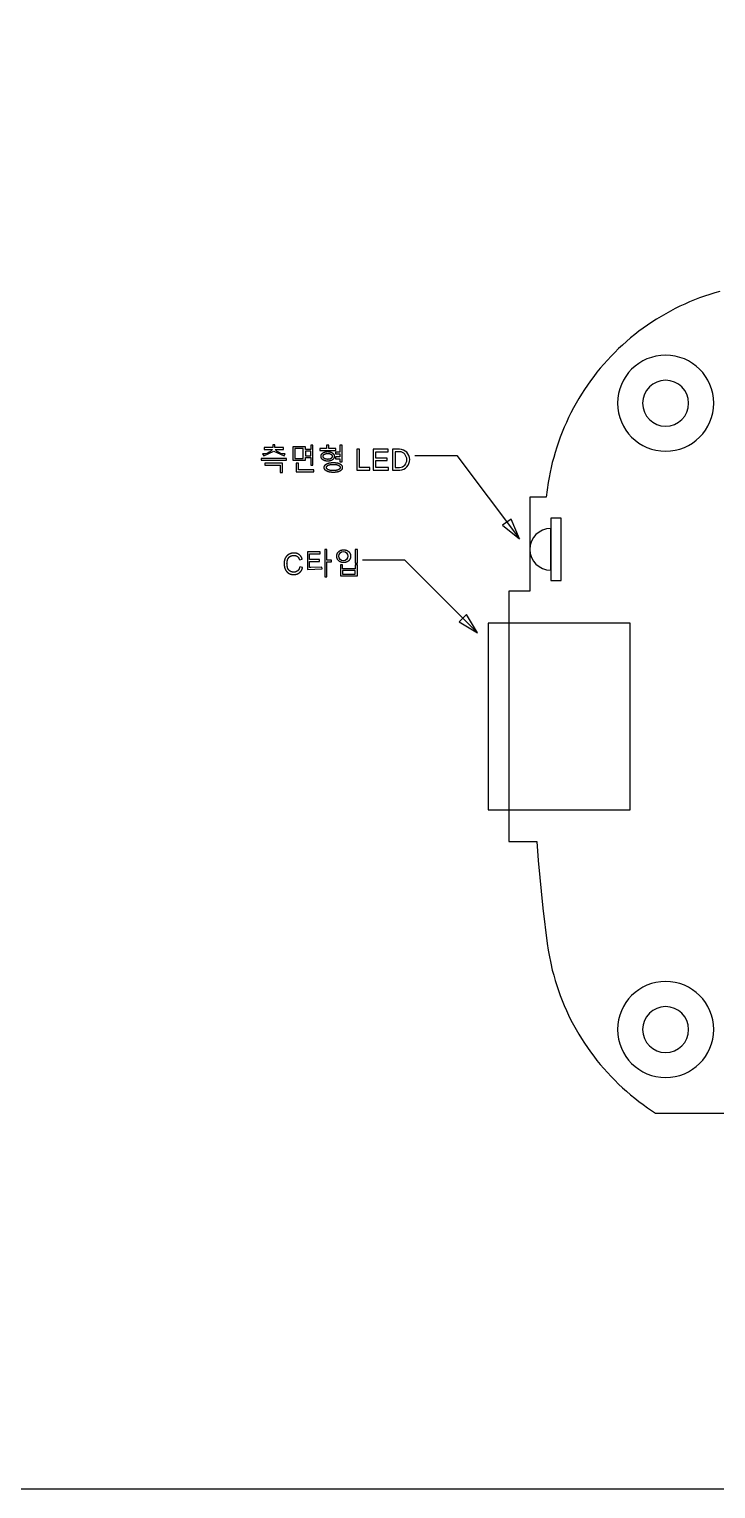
# Model space of a CAD drawing. Header units: millimetres. Extents: x -46 to 218, y -197 to -65.
# Drawn here: x 34.5 to 67.4, y -197 to -127.1 of the extents above; entities that cross this region are included whole.
import ezdxf

# ---------------------------------------------------------------- set-up
doc = ezdxf.new("R2010")
doc.units = ezdxf.units.MM
doc.header["$MEASUREMENT"] = 0
doc.layers.add('PCB 도면2', color=18, linetype='Continuous', true_color=0x000000)

msp = doc.modelspace()

# ---------------------------------------------------------------- linework, layer by layer
at = {"layer": 'PCB 도면2'}
for points in [[(-46.5, -197), (218.5, -197), (218.5, -65), (-46.5, -65)], [(48.022, -147.97), (48.124, -147.97), (48.124, -147.013), (48.022, -147.013), (48.022, -147.216), (47.761, -147.216), (47.761, -147.087), (47.16, -147.087), (47.16, -147.731), (47.761, -147.731), (47.761, -147.603), (48.022, -147.603)], [(47.66, -147.177), (47.262, -147.177), (47.262, -147.641), (47.66, -147.641)], [(48.022, -147.304), (47.761, -147.304), (47.761, -147.515), (48.022, -147.515)], [(48.444, -147.265), (49.212, -147.265), (49.212, -147.176), (48.878, -147.176), (48.878, -147.006), (48.778, -147.006), (48.778, -147.176), (48.444, -147.176)], [(49.196, -147.666), (49.412, -147.666), (49.412, -147.815), (49.514, -147.815), (49.514, -147.013), (49.412, -147.013), (49.412, -147.344), (49.196, -147.344), (49.196, -147.431), (49.412, -147.431), (49.412, -147.576), (49.196, -147.576)], [(50.217, -148.201), (50.839, -148.201), (50.839, -148.084), (50.349, -148.084), (50.349, -147.205), (50.217, -147.205)], [(50.999, -148.201), (51.742, -148.201), (51.742, -148.084), (51.13, -148.084), (51.13, -147.745), (51.681, -147.745), (51.681, -147.628), (51.13, -147.628), (51.13, -147.323), (51.719, -147.323), (51.719, -147.205), (50.999, -147.205)], [(45.642, -147.732), (46.858, -147.732), (46.858, -147.642), (45.642, -147.642)], [(46.556, -148.323), (46.658, -148.323), (46.658, -147.877), (45.815, -147.877), (45.815, -147.967), (46.556, -147.967)], [(47.323, -148.286), (48.164, -148.286), (48.164, -148.196), (47.425, -148.196), (47.425, -147.873), (47.323, -147.873)], [(60, -150.5), (59.5, -150.5), (59.5, -153.5), (60, -153.5)], [(47.492, -152.841), (47.488, -152.857), (47.484, -152.871), (47.48, -152.886), (47.478, -152.893), (47.475, -152.9), (47.473, -152.907), (47.47, -152.914), (47.467, -152.92), (47.464, -152.927), (47.462, -152.933), (47.459, -152.939), (47.455, -152.945), (47.452, -152.951), (47.449, -152.957), (47.446, -152.963), (47.442, -152.968), (47.439, -152.974), (47.435, -152.979), (47.431, -152.985), (47.427, -152.99), (47.423, -152.995), (47.419, -153), (47.415, -153.004), (47.411, -153.009), (47.406, -153.014), (47.402, -153.018), (47.397, -153.022), (47.393, -153.027), (47.388, -153.031), (47.383, -153.034), (47.378, -153.038), (47.373, -153.042), (47.368, -153.046), (47.363, -153.049), (47.358, -153.052), (47.353, -153.055), (47.347, -153.059), (47.342, -153.061), (47.337, -153.064), (47.331, -153.067), (47.326, -153.069), (47.32, -153.072), (47.314, -153.074), (47.308, -153.076), (47.303, -153.078), (47.297, -153.08), (47.291, -153.082), (47.285, -153.084), (47.279, -153.085), (47.273, -153.087), (47.266, -153.088), (47.26, -153.089), (47.254, -153.09), (47.247, -153.091), (47.241, -153.092), (47.234, -153.093), (47.228, -153.093), (47.221, -153.094), (47.214, -153.094), (47.207, -153.094), (47.2, -153.094), (47.189, -153.094), (47.178, -153.094), (47.167, -153.093), (47.156, -153.091), (47.145, -153.09), (47.134, -153.088), (47.123, -153.085), (47.113, -153.083), (47.102, -153.08), (47.092, -153.076), (47.081, -153.072), (47.071, -153.068), (47.061, -153.063), (47.051, -153.059), (47.041, -153.053), (47.031, -153.048), (47.026, -153.045), (47.022, -153.042), (47.017, -153.038), (47.012, -153.035), (47.008, -153.032), (47.003, -153.028), (46.999, -153.025), (46.995, -153.021), (46.991, -153.017), (46.986, -153.014), (46.982, -153.01), (46.978, -153.006), (46.975, -153.002), (46.971, -152.997), (46.967, -152.993), (46.963, -152.989), (46.96, -152.984), (46.956, -152.98), (46.953, -152.975), (46.95, -152.97), (46.946, -152.966), (46.943, -152.961), (46.94, -152.956), (46.937, -152.95), (46.934, -152.945), (46.931, -152.94), (46.928, -152.935), (46.926, -152.929), (46.923, -152.924), (46.921, -152.918), (46.916, -152.906), (46.911, -152.894), (46.907, -152.882), (46.903, -152.869), (46.9, -152.857), (46.896, -152.844), (46.893, -152.83), (46.891, -152.817), (46.888, -152.803), (46.886, -152.789), (46.884, -152.775), (46.883, -152.76), (46.881, -152.746), (46.88, -152.731), (46.88, -152.715), (46.879, -152.7), (46.879, -152.684), (46.879, -152.672), (46.88, -152.66), (46.88, -152.647), (46.881, -152.635), (46.882, -152.623), (46.883, -152.611), (46.885, -152.599), (46.887, -152.587), (46.889, -152.575), (46.891, -152.563), (46.894, -152.552), (46.897, -152.54), (46.9, -152.528), (46.903, -152.516), (46.907, -152.505), (46.91, -152.493), (46.914, -152.482), (46.917, -152.476), (46.919, -152.471), (46.921, -152.465), (46.924, -152.46), (46.926, -152.454), (46.929, -152.449), (46.932, -152.444), (46.934, -152.439), (46.937, -152.434), (46.94, -152.429), (46.943, -152.424), (46.946, -152.419), (46.95, -152.414), (46.953, -152.41), (46.956, -152.405), (46.96, -152.401), (46.963, -152.396), (46.967, -152.392), (46.971, -152.387), (46.975, -152.383), (46.979, -152.379), (46.983, -152.375), (46.987, -152.371), (46.991, -152.367), (46.995, -152.363), (47, -152.359), (47.004, -152.356), (47.009, -152.352), (47.014, -152.349), (47.018, -152.345), (47.023, -152.342), (47.028, -152.338), (47.033, -152.335), (47.038, -152.332), (47.043, -152.329), (47.049, -152.326), (47.054, -152.324), (47.059, -152.321), (47.065, -152.319), (47.07, -152.316), (47.076, -152.314), (47.082, -152.312), (47.087, -152.309), (47.093, -152.307), (47.099, -152.306), (47.105, -152.304), (47.111, -152.302), (47.117, -152.301), (47.123, -152.299), (47.13, -152.298), (47.136, -152.297), (47.142, -152.295), (47.149, -152.294), (47.156, -152.294), (47.169, -152.292), (47.182, -152.291), (47.196, -152.29), (47.211, -152.29), (47.223, -152.29), (47.235, -152.291), (47.247, -152.292), (47.253, -152.292), (47.258, -152.293), (47.264, -152.294), (47.27, -152.295), (47.275, -152.296), (47.281, -152.297), (47.286, -152.298), (47.291, -152.3), (47.297, -152.301), (47.302, -152.302), (47.307, -152.304), (47.312, -152.306), (47.317, -152.308), (47.322, -152.309), (47.327, -152.311), (47.332, -152.314), (47.337, -152.316), (47.341, -152.318), (47.346, -152.32), (47.35, -152.323), (47.355, -152.325), (47.359, -152.328), (47.364, -152.331), (47.368, -152.334), (47.372, -152.337), (47.376, -152.34), (47.38, -152.343), (47.384, -152.346), (47.388, -152.349), (47.392, -152.353), (47.396, -152.357), (47.4, -152.36), (47.404, -152.364), (47.407, -152.368), (47.411, -152.372), (47.414, -152.376), (47.418, -152.381), (47.421, -152.385), (47.425, -152.39), (47.428, -152.394), (47.431, -152.399), (47.434, -152.404), (47.438, -152.409), (47.441, -152.414), (47.444, -152.419), (47.447, -152.425), (47.452, -152.436), (47.458, -152.447), (47.463, -152.459), (47.468, -152.472), (47.472, -152.485), (47.477, -152.498), (47.607, -152.467), (47.601, -152.45), (47.599, -152.442), (47.596, -152.434), (47.593, -152.426), (47.589, -152.418), (47.586, -152.41), (47.583, -152.402), (47.579, -152.395), (47.576, -152.387), (47.572, -152.38), (47.568, -152.373), (47.564, -152.366), (47.56, -152.359), (47.555, -152.352), (47.551, -152.345), (47.547, -152.338), (47.542, -152.332), (47.537, -152.325), (47.532, -152.319), (47.527, -152.313), (47.522, -152.307), (47.517, -152.301), (47.512, -152.295), (47.506, -152.29), (47.501, -152.284), (47.495, -152.279), (47.489, -152.273), (47.483, -152.268), (47.477, -152.263), (47.471, -152.258), (47.465, -152.253), (47.458, -152.249), (47.452, -152.244), (47.445, -152.24), (47.438, -152.236), (47.432, -152.231), (47.425, -152.228), (47.418, -152.224), (47.411, -152.22), (47.404, -152.217), (47.396, -152.213), (47.389, -152.21), (47.382, -152.207), (47.374, -152.204), (47.366, -152.201), (47.359, -152.199), (47.351, -152.196), (47.343, -152.194), (47.335, -152.192), (47.327, -152.19), (47.319, -152.188), (47.31, -152.186), (47.302, -152.185), (47.294, -152.183), (47.285, -152.182), (47.276, -152.181), (47.268, -152.18), (47.259, -152.179), (47.25, -152.178), (47.232, -152.178), (47.213, -152.177), (47.197, -152.178), (47.181, -152.178), (47.165, -152.179), (47.149, -152.181), (47.133, -152.183), (47.118, -152.186), (47.102, -152.189), (47.087, -152.192), (47.072, -152.196), (47.057, -152.201), (47.042, -152.206), (47.028, -152.211), (47.014, -152.217), (46.999, -152.224), (46.985, -152.23), (46.971, -152.238), (46.958, -152.245), (46.951, -152.249), (46.945, -152.254), (46.938, -152.258), (46.932, -152.262), (46.926, -152.267), (46.92, -152.271), (46.914, -152.276), (46.908, -152.281), (46.902, -152.286), (46.896, -152.291), (46.891, -152.296), (46.885, -152.301), (46.88, -152.306), (46.874, -152.312), (46.869, -152.317), (46.864, -152.323), (46.859, -152.329), (46.854, -152.335), (46.849, -152.341), (46.845, -152.347), (46.84, -152.353), (46.835, -152.359), (46.831, -152.366), (46.826, -152.372), (46.822, -152.379), (46.818, -152.386), (46.81, -152.399), (46.802, -152.414), (46.795, -152.428), (46.788, -152.443), (46.782, -152.458), (46.776, -152.474), (46.771, -152.49), (46.766, -152.506), (46.762, -152.522), (46.758, -152.539), (46.755, -152.556), (46.752, -152.574), (46.749, -152.591), (46.747, -152.61), (46.745, -152.628), (46.744, -152.647), (46.743, -152.665), (46.743, -152.685), (46.743, -152.703), (46.744, -152.72), (46.745, -152.738), (46.746, -152.755), (46.748, -152.772), (46.751, -152.789), (46.753, -152.806), (46.756, -152.823), (46.76, -152.839), (46.764, -152.856), (46.768, -152.872), (46.773, -152.888), (46.778, -152.905), (46.783, -152.92), (46.789, -152.936), (46.796, -152.952), (46.802, -152.967), (46.81, -152.982), (46.817, -152.996), (46.825, -153.01), (46.829, -153.017), (46.833, -153.024), (46.838, -153.03), (46.842, -153.037), (46.846, -153.043), (46.851, -153.049), (46.856, -153.055), (46.86, -153.061), (46.865, -153.067), (46.87, -153.073), (46.875, -153.079), (46.88, -153.084), (46.886, -153.09), (46.891, -153.095), (46.896, -153.1), (46.902, -153.105), (46.907, -153.11), (46.913, -153.115), (46.919, -153.12), (46.925, -153.125), (46.931, -153.129), (46.937, -153.134), (46.943, -153.138), (46.949, -153.142), (46.955, -153.146), (46.962, -153.15), (46.969, -153.154), (46.975, -153.157), (46.982, -153.161), (46.989, -153.164), (46.996, -153.167), (47.003, -153.171), (47.011, -153.174), (47.018, -153.176), (47.026, -153.179), (47.033, -153.182), (47.041, -153.184), (47.049, -153.187), (47.057, -153.189), (47.065, -153.191), (47.073, -153.193), (47.082, -153.195), (47.099, -153.198), (47.116, -153.201), (47.135, -153.203), (47.153, -153.205), (47.172, -153.206), (47.191, -153.207), (47.211, -153.207), (47.231, -153.207), (47.24, -153.206), (47.249, -153.206), (47.259, -153.205), (47.268, -153.204), (47.277, -153.203), (47.286, -153.202), (47.295, -153.2), (47.304, -153.199), (47.313, -153.197), (47.321, -153.195), (47.33, -153.193), (47.338, -153.191), (47.347, -153.189), (47.355, -153.186), (47.363, -153.183), (47.371, -153.18), (47.379, -153.177), (47.387, -153.174), (47.395, -153.171), (47.402, -153.167), (47.41, -153.163), (47.418, -153.159), (47.425, -153.155), (47.432, -153.151), (47.439, -153.147), (47.447, -153.142), (47.454, -153.137), (47.461, -153.133), (47.467, -153.128), (47.474, -153.122), (47.481, -153.117), (47.487, -153.111), (47.494, -153.106), (47.5, -153.1), (47.506, -153.094), (47.512, -153.087), (47.518, -153.081), (47.524, -153.075), (47.53, -153.068), (47.535, -153.061), (47.541, -153.054), (47.546, -153.047), (47.551, -153.04), (47.556, -153.033), (47.561, -153.025), (47.566, -153.017), (47.57, -153.01), (47.575, -153.002), (47.579, -152.994), (47.583, -152.985), (47.587, -152.977), (47.591, -152.968), (47.595, -152.96), (47.599, -152.951), (47.602, -152.942), (47.606, -152.933), (47.612, -152.914), (47.618, -152.894), (47.624, -152.874)], [(48.024, -152.872), (47.963, -152.872), (47.963, -152.575), (48.438, -152.575), (48.438, -152.486), (47.963, -152.486), (47.963, -152.208), (48.473, -152.208), (48.473, -152.118), (47.861, -152.118), (47.861, -152.961), (48.559, -152.941), (48.551, -152.853)], [(48.786, -152.606), (49.007, -152.606), (49.007, -152.514), (48.786, -152.514), (48.786, -152.002), (48.685, -152.002), (48.685, -153.312), (48.786, -153.312)], [(50.145, -152.668), (50.247, -152.668), (50.247, -152.002), (50.145, -152.002)], [(49.442, -153.276), (50.247, -153.276), (50.247, -152.74), (50.147, -152.74), (50.147, -152.929), (49.541, -152.929), (49.541, -152.74), (49.442, -152.74)], [(50.147, -153.018), (49.541, -153.018), (49.541, -153.188), (50.147, -153.188)], [(56.5, -164.47), (63.3, -164.47), (63.3, -155.53), (56.5, -155.53)]]:
    msp.add_lwpolyline(points, close=True, dxfattribs=at)
for points in [[(67.599, -139.642), (67.352, -139.713), (67.108, -139.789), (66.865, -139.87), (66.625, -139.957), (66.386, -140.049), (66.149, -140.146), (65.915, -140.249), (65.683, -140.357), (65.453, -140.471), (65.227, -140.589), (65.002, -140.713), (64.781, -140.841), (64.563, -140.975), (64.347, -141.113), (64.135, -141.257), (63.926, -141.404), (63.721, -141.557), (63.519, -141.714), (63.321, -141.876), (63.126, -142.042), (62.935, -142.213), (62.748, -142.388), (62.565, -142.567), (62.386, -142.75), (62.211, -142.937), (62.041, -143.128), (61.875, -143.322), (61.713, -143.521), (61.556, -143.723), (61.403, -143.928), (61.255, -144.137), (61.112, -144.349), (60.974, -144.564), (60.84, -144.783), (60.712, -145.004), (60.588, -145.228), (60.47, -145.455), (60.357, -145.685), (60.248, -145.917), (60.146, -146.151), (60.048, -146.388), (59.956, -146.627), (59.869, -146.867), (59.788, -147.11), (59.712, -147.354), (59.642, -147.601), (59.577, -147.848), (59.523, -148.075), (59.474, -148.303), (59.425, -148.556), (59.382, -148.805), (59.283, -149.5), (58.5, -149.5), (58.5, -154), (57.5, -154), (57.5, -166), (58.839, -166), (58.906, -166.9), (59.126, -169.188), (59.336, -170.888), (59.382, -171.195), (59.424, -171.444), (59.5, -171.822), (59.577, -172.152), (59.642, -172.399), (59.712, -172.646), (59.788, -172.89), (59.869, -173.133), (59.956, -173.373), (60.048, -173.612), (60.146, -173.849), (60.248, -174.083), (60.357, -174.315), (60.47, -174.545), (60.588, -174.772), (60.712, -174.996), (60.84, -175.217), (60.974, -175.436), (61.112, -175.651), (61.255, -175.863), (61.403, -176.072), (61.556, -176.277), (61.713, -176.479), (61.875, -176.678), (62.041, -176.872), (62.211, -177.063), (62.386, -177.25), (62.565, -177.433), (62.748, -177.612), (62.935, -177.787), (63.126, -177.958), (63.321, -178.124), (63.519, -178.286), (63.721, -178.443), (63.926, -178.596), (64.135, -178.744), (64.328, -178.874), (64.523, -179), (95.477, -179)], [(53, -147.5), (55, -147.5), (58, -151.5), (57.6, -150.55), (57.2, -150.85), (58, -151.5)], [(50.5, -152.5), (52.5, -152.5), (56, -156), (55.47, -155.116), (55.116, -155.47), (56, -156)]]:
    msp.add_lwpolyline(points, dxfattribs=at)
for points in [[(46.743, -147.524), (46.794, -147.429, -0.241152), (46.311, -147.215), (46.716, -147.215), (46.716, -147.124), (46.303, -147.124), (46.303, -147.002), (46.2, -147.002), (46.2, -147.124), (45.784, -147.124), (45.784, -147.215), (46.189, -147.215, -0.238807), (45.706, -147.43), (45.764, -147.522), (46.251, -147.301)], [(52.283, -148.201, 0.955563), (52.267, -147.205), (51.924, -147.205), (51.924, -148.201)], [(52.268, -148.084, 0.921655), (52.265, -147.323), (52.056, -147.323), (52.056, -148.084)], [(59.5, -151, 1), (59.5, -153)]]:
    msp.add_lwpolyline(points, format="xyb", close=True, dxfattribs=at)
at = {"layer": 'PCB 도면2', "extrusion": (0, 0, -1)}
for centre, radius in [((-65, -145), 2.3), ((-65, -145), 1.1), ((-65, -175), 2.3), ((-65, -175), 1.1)]:
    msp.add_circle(centre, radius, dxfattribs=at)
at = {"layer": 'PCB 도면2'}
msp.add_circle((49.58, -152.328), 0.218, dxfattribs=at)
for points, knots in [([(48.827, -147.775), (48.974, -147.775), (49.058, -147.711), (49.144, -147.645), (49.144, -147.547), (49.144, -147.449), (49.059, -147.385), (48.975, -147.321), (48.828, -147.321), (48.68, -147.321), (48.595, -147.385), (48.511, -147.449), (48.511, -147.547), (48.511, -147.645), (48.596, -147.711), (48.681, -147.775), (48.827, -147.775)], [-8, -8, -8, -7, -7, -6, -6, -5, -5, -4, -4, -3, -3, -2, -2, -1, -1, 0, 0, 0]), ([(48.828, -147.407), (48.728, -147.407), (48.67, -147.446), (48.613, -147.484), (48.613, -147.547), (48.613, -147.609), (48.671, -147.649), (48.728, -147.689), (48.828, -147.689), (48.928, -147.689), (48.985, -147.649), (49.042, -147.609), (49.042, -147.547), (49.042, -147.485), (48.985, -147.446), (48.929, -147.407), (48.828, -147.407)], [0, 0, 0, 1, 1, 2, 2, 3, 3, 4, 4, 5, 5, 6, 6, 7, 7, 8, 8, 8]), ([(49.094, -148.314), (49.304, -148.314), (49.416, -148.25), (49.528, -148.187), (49.528, -148.079), (49.528, -147.971), (49.416, -147.908), (49.306, -147.845), (49.094, -147.845), (48.884, -147.845), (48.772, -147.908), (48.66, -147.971), (48.66, -148.079), (48.66, -148.187), (48.772, -148.25), (48.885, -148.314), (49.094, -148.314)], [-8, -8, -8, -7, -7, -6, -6, -5, -5, -4, -4, -3, -3, -2, -2, -1, -1, 0, 0, 0]), ([(49.094, -147.931), (48.935, -147.931), (48.852, -147.97), (48.768, -148.009), (48.768, -148.079), (48.768, -148.149), (48.851, -148.188), (48.933, -148.228), (49.094, -148.228), (49.255, -148.228), (49.338, -148.188), (49.421, -148.148), (49.421, -148.079), (49.421, -148.009), (49.336, -147.97), (49.253, -147.931), (49.094, -147.931)], [0, 0, 0, 1, 1, 2, 2, 3, 3, 4, 4, 5, 5, 6, 6, 7, 7, 8, 8, 8]), ([(49.593, -152.634), (49.739, -152.634), (49.832, -152.548), (49.926, -152.461), (49.926, -152.327), (49.926, -152.195), (49.833, -152.109), (49.74, -152.023), (49.593, -152.023), (49.446, -152.023), (49.353, -152.109), (49.261, -152.196), (49.261, -152.327), (49.261, -152.46), (49.353, -152.547), (49.446, -152.634), (49.593, -152.634)], [-8, -8, -8, -7, -7, -6, -6, -5, -5, -4, -4, -3, -3, -2, -2, -1, -1, 0, 0, 0])]:
    msp.add_open_spline(points, degree=2, knots=knots, dxfattribs=at)

doc.saveas('drawing.dxf')
